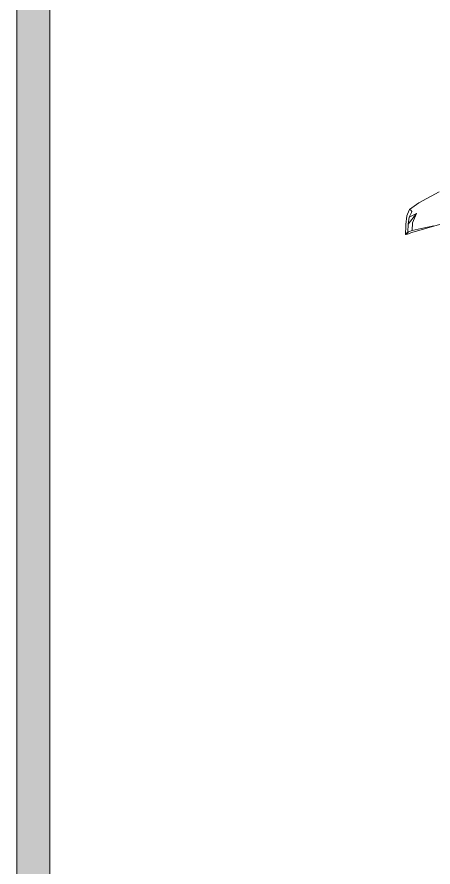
# Model space of a CAD drawing. Header units: millimetres. Extents: x 1010 to 1494, y -119 to 564.
# Drawn here: x 1093.671 to 1094.937, y 369.02 to 371.604 of the extents above; entities that cross this region are included whole.
import ezdxf

# ---------------------------------------------------------------- set-up
doc = ezdxf.new("R2010")
doc.units = ezdxf.units.MM
doc.layers.get('0').update_dxf_attribs({"lineweight": 9})

# ---------------------------------------------------------------- blocks, each defined once
blk = doc.blocks.new('hilux vista superior')
for p, q in [((1.0745, 1.6737), (1.089, 1.6781)), ((1.0894, 1.6748), (1.085, 1.671)), ((1.0928, 1.6761), (1.0878, 1.6721)), ((1.0931, 1.6793), (1.089, 1.6781)), ((1.089, 1.6781), (1.0906, 1.6782)), ((1.0911, 1.6772), (1.0894, 1.6748)), ((1.0906, 1.6782), (1.0911, 1.6772)), ((1.0948, 1.6784), (1.0928, 1.6761)), ((1.0931, 1.6793), (1.0946, 1.6794)), ((1.0948, 1.6784), (1.0938, 1.6529)), ((1.0946, 1.6794), (1.0948, 1.6784)), ((1.0745, 1.6737), (0.9736, 1.6437)), ((1.0463, 1.661), (1.0059, 1.6522)), ((1.0741, 1.6669), (1.0463, 1.661)), ((1.0724, 1.643), (1.0741, 1.6669)), ((1.085, 1.671), (1.0741, 1.6669)), ((1.0878, 1.6721), (1.085, 1.671)), ((1.0878, 1.6721), (1.0863, 1.6467)), ((1.0902, 1.6215), (1.0936, 1.6486)), ((1.0936, 1.6486), (1.0938, 1.6529)), ((1.0938, 1.6529), (1.0936, 1.65)), ((1.0863, 1.6467), (1.0599, 1.6142)), ((1.0599, 1.6142), (1.0724, 1.643)), ((1.0829, 1.625), (1.0599, 1.6142)), ((1.0829, 1.625), (1.0756, 1.6107)), ((1.0829, 1.625), (1.0863, 1.6467)), ((1.0831, 1.6034), (1.0902, 1.6215)), ((1.0818, 1.6017), (1.0532, 1.5801)), ((1.0754, 1.6073), (1.0756, 1.6107)), ((1.0754, 1.6073), (1.0784, 1.6036)), ((1.0818, 1.6017), (1.0784, 1.6036)), ((1.0818, 1.6017), (1.0831, 1.6034)), ((0.989, 1.5458), (1.0532, 1.5801))]:
    blk.add_line(p, q)

msp = doc.modelspace()

# ---------------------------------------------------------------- hatches: boundary and pattern name
at = {"true_color": 0xf1eb1f}
h = msp.add_hatch(color=2, dxfattribs=at)
h.dxf.hatch_style = 1
h.paths.add_polyline_path([(1093.67091, 366.27047), (1093.67091, 373.65771), (1093.77091, 373.65771), (1093.77091, 366.27047)])
h = msp.add_hatch(color=2, dxfattribs=at)
h.dxf.hatch_style = 1
h.paths.add_polyline_path([(1093.67091, 366.27047), (1093.67091, 373.65771), (1093.77091, 373.65771), (1093.77091, 366.27047)])

# ---------------------------------------------------------------- linework, layer by layer
msp.add_lwpolyline([(1093.67091, 366.27047), (1093.67091, 373.65771), (1093.77091, 373.65771), (1093.77091, 366.27047)], close=True)
msp.add_lwpolyline([(1093.67091, 366.27047), (1093.67091, 373.65771), (1093.77091, 373.65771), (1093.77091, 366.27047)], close=True)

# ---------------------------------------------------------------- block references
at = {"xscale": 0.9721400029598934, "yscale": 0.9721400029598934, "zscale": 0.9721400029598934, "rotation": 180.0000000000549}
msp.add_blockref('hilux vista superior', (1095.91714, 372.57526), dxfattribs=at)

doc.saveas('drawing.dxf')
